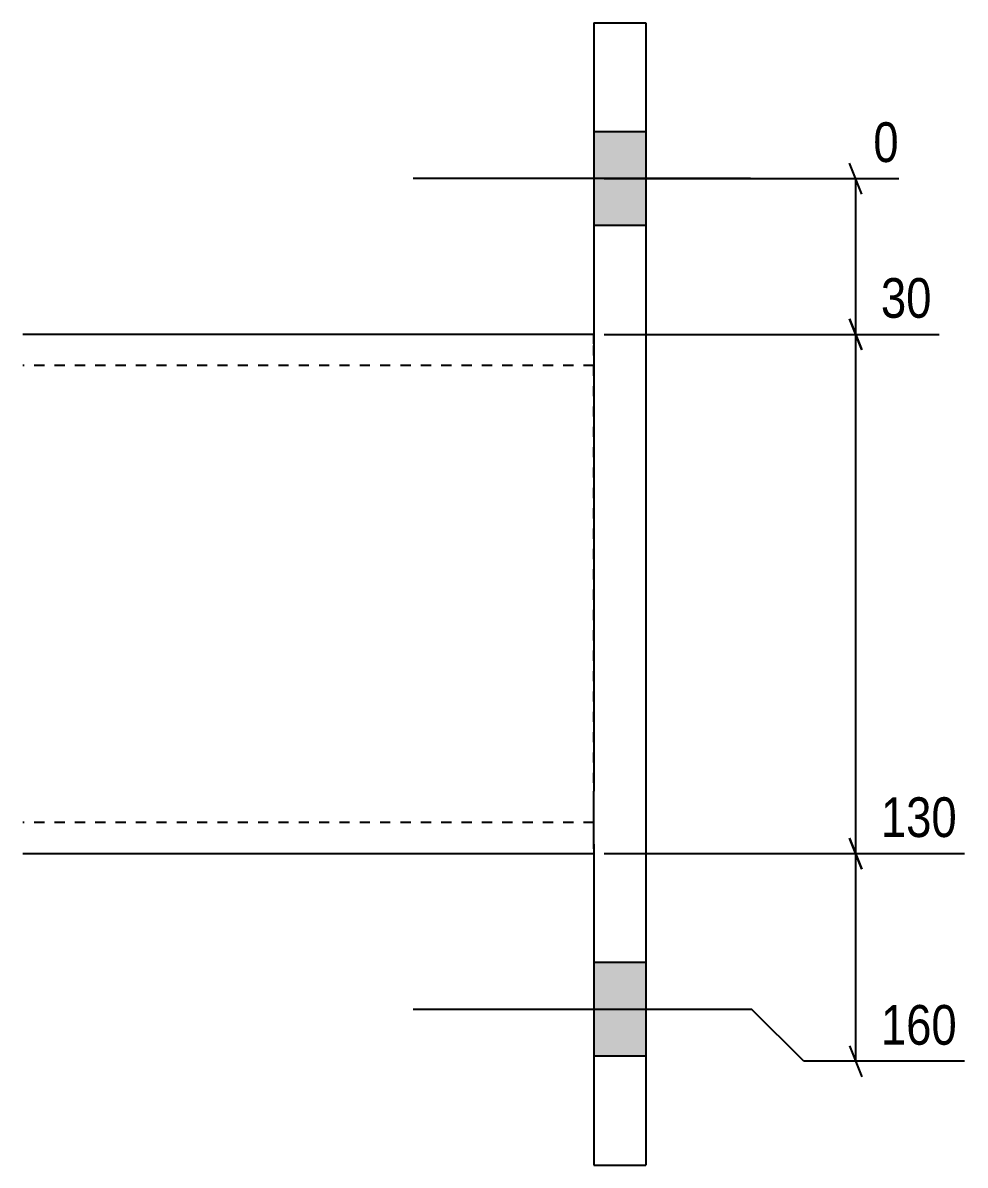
# Model space of a CAD drawing. Header units: millimetres. Extents: x 5 to 23770, y 5 to 905.
# Drawn here: x 10199.3 to 10380.8, y 4.8 to 224.8 of the extents above; entities that cross this region are included whole.
import ezdxf

# ---------------------------------------------------------------- set-up
doc = ezdxf.new("R2010")
doc.units = ezdxf.units.MM
doc.linetypes.add('DXK_LINE_DOT2', pattern=[3.9198, 1.9599, -1.9599])
doc.layers.add('MÅLSÆTNING', color=7, linetype='Continuous')
doc.layers.add('STÅL', color=7, linetype='Continuous')
doc.styles.add('Arial Narrow', font='ARIALN.TTF', dxfattribs={"height": 0.2})

msp = doc.modelspace()

# ---------------------------------------------------------------- hatches: boundary and pattern name
at = {"layer": 'STÅL', "linetype": 'Continuous'}
for points in [[(10309.27, 203.8), (10309.27, 185.8), (10319.27, 185.8), (10319.27, 203.8)], [(10309.27, 203.8), (10309.27, 185.8), (10319.27, 185.8), (10319.27, 203.8)], [(10309.27, 43.8), (10309.27, 25.8), (10319.27, 25.8), (10319.27, 43.8)], [(10309.27, 43.8), (10309.27, 25.8), (10319.27, 25.8), (10319.27, 43.8)]]:
    msp.add_hatch(color=96, dxfattribs=at).paths.add_polyline_path(points)

# ---------------------------------------------------------------- linework, layer by layer
at = {"layer": 'MÅLSÆTNING', "color": 7, "linetype": 'Continuous'}
for p, q in [((10360.93, 191.8), (10358.53, 197.8)), ((10311.27, 194.8), (10368.01, 194.8)), ((10359.73, 164.8), (10359.73, 194.8)), ((10358.53, 167.8), (10360.93, 161.8)), ((10360.93, 161.8), (10358.53, 167.8)), ((10311.27, 164.8), (10375.8, 164.8)), ((10311.27, 164.8), (10375.8, 164.8)), ((10359.73, 64.8), (10359.73, 164.8)), ((10358.53, 67.8), (10360.93, 61.8)), ((10360.93, 61.8), (10358.53, 67.8)), ((10311.27, 64.8), (10380.67, 64.8)), ((10311.27, 64.8), (10380.67, 64.8)), ((10359.73, 24.8), (10359.73, 64.8)), ((10339.73, 34.8), (10311.27, 34.8)), ((10349.73, 24.8), (10339.73, 34.8)), ((10358.53, 27.8), (10360.93, 21.8)), ((10380.67, 24.8), (10349.73, 24.8))]:
    msp.add_line(p, q, dxfattribs=at)
at = {"layer": 'STÅL', "color": 2, "linetype": 'Continuous'}
for p, q in [((10309.27, 224.8), (10309.27, 162.95)), ((10309.27, 224.8), (10319.27, 224.8)), ((10319.27, 224.8), (10319.27, 4.8)), ((10309.27, 164.8), (10199.27, 164.8)), ((10309.27, 162.95), (10309.27, 152.8)), ((10309.27, 152.8), (10309.27, 76.8)), ((10309.27, 66.65), (10309.27, 76.8)), ((10309.27, 66.65), (10309.27, 4.8)), ((10199.27, 64.8), (10309.27, 64.8)), ((10309.27, 4.8), (10319.27, 4.8))]:
    msp.add_line(p, q, dxfattribs=at)
at = {"layer": 'STÅL', "color": 96, "linetype": 'Continuous'}
for p, q in [((10319.27, 203.8), (10309.27, 203.8)), ((10319.27, 203.8), (10309.27, 203.8)), ((10339.47, 194.8), (10274.47, 194.8)), ((10339.47, 194.8), (10274.47, 194.8)), ((10319.27, 185.8), (10309.27, 185.8)), ((10319.27, 185.8), (10309.27, 185.8)), ((10319.27, 43.8), (10309.27, 43.8)), ((10319.27, 43.8), (10309.27, 43.8)), ((10339.47, 34.8), (10274.47, 34.8)), ((10339.47, 34.8), (10274.47, 34.8)), ((10319.27, 25.8), (10309.27, 25.8)), ((10319.27, 25.8), (10309.27, 25.8))]:
    msp.add_line(p, q, dxfattribs=at)
at = {"layer": 'STÅL', "color": 7, "linetype": 'DXK_LINE_DOT2'}
for p, q in [((10309.27, 162.95), (10309.27, 164.8)), ((10309.27, 66.65), (10309.27, 162.95)), ((10309.27, 158.8), (10199.27, 158.8)), ((10309.27, 70.8), (10199.27, 70.8)), ((10309.27, 65.71), (10309.27, 66.65)), ((10309.27, 65.71), (10309.27, 64.8))]:
    msp.add_line(p, q, dxfattribs=at)

# ---------------------------------------------------------------- wipeouts: each hides what was drawn before it
at = {"color": 0, "linetype": 'Continuous'}
for points in [[(10375.94, 166.4), (10375.94, 177.6), (10362.99, 177.6), (10362.99, 166.4)], [(10380.81, 66.4), (10380.81, 77.6), (10362.99, 77.6), (10362.99, 66.4)], [(10380.81, 26.4), (10380.81, 37.6), (10362.99, 37.6), (10362.99, 26.4)]]:
    msp.add_wipeout(points, dxfattribs=at).dxf.layer = 'MÅLSÆTNING'

# ---------------------------------------------------------------- next in the draw order: texts
at = {"layer": 'MÅLSÆTNING', "color": 3, "linetype": 'Continuous', "style": 'Arial Narrow'}
for s, p in [('30', (10364.59, 168)), ('130', (10364.59, 68)), ('160', (10364.59, 28))]:
    msp.add_text(s, height=7.635, dxfattribs=at).set_placement(p)

# ---------------------------------------------------------------- next in the draw order: wipeouts: each hides what was drawn before it
at = {"color": 0, "linetype": 'Continuous'}
msp.add_wipeout([(10369.61, 196.4), (10369.61, 207.6), (10361.53, 207.6), (10361.53, 196.4)], dxfattribs=at).dxf.layer = 'MÅLSÆTNING'

# ---------------------------------------------------------------- next in the draw order: texts
at = {"layer": 'MÅLSÆTNING', "color": 3, "linetype": 'Continuous', "style": 'Arial Narrow'}
msp.add_text('0', height=7.64, dxfattribs=at).set_placement((10363.13, 198))

doc.saveas('drawing.dxf')
